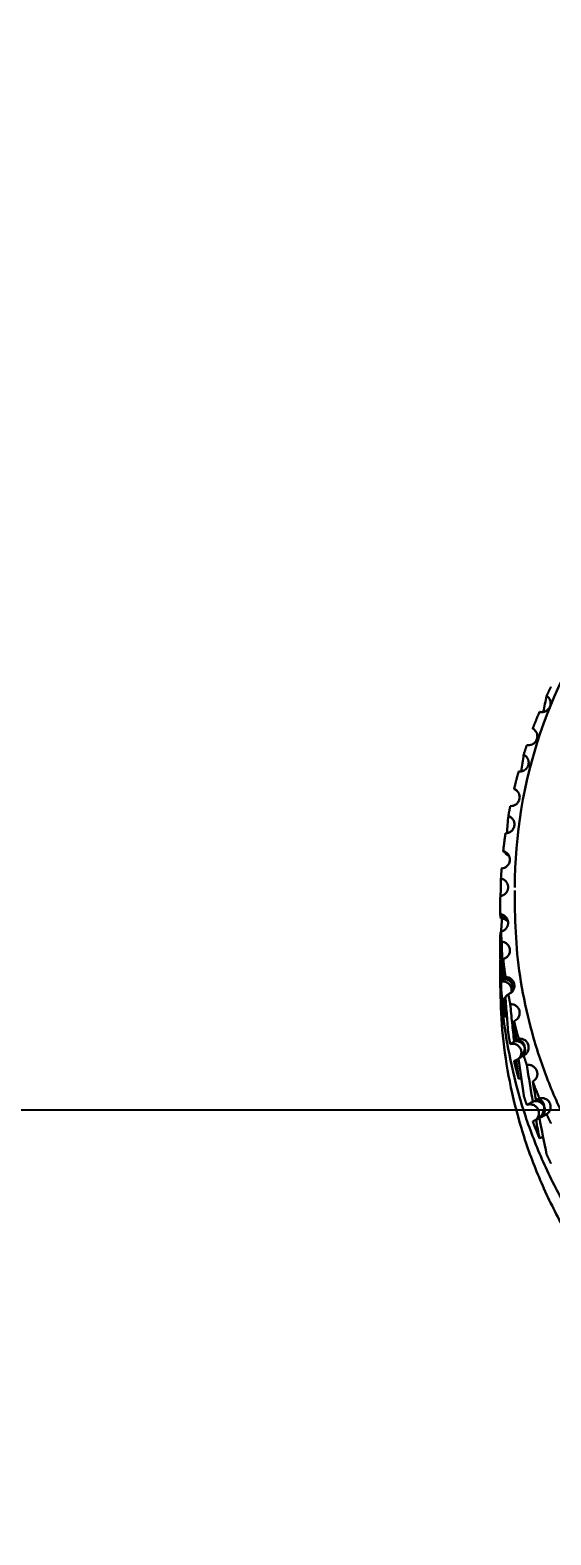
# Model space of a CAD drawing. Header units: millimetres. Extents: x 577 to 7172, y 252 to 2707.
# Drawn here: x 5008 to 5025.9, y 2105.4 to 2157.1 of the extents above; entities that cross this region are included whole.
import ezdxf

# ---------------------------------------------------------------- set-up
doc = ezdxf.new("R2010")
doc.units = ezdxf.units.MM
doc.header["$MEASUREMENT"] = 0
doc.layers.add('외형선(ISO)', color=7, linetype='Continuous', lineweight=30)
doc.layers.add('치수(ISO)', color=7, linetype='Continuous', lineweight=25)
doc.styles.add('굴림', font='')
doc.styles.get('굴림').set_extended_font_data('援대┝')
doc.dimstyles.new('기본값 (ISO)', dxfattribs={"dimscale": 10, "dimtxt": 3, "dimasz": 2.5, "dimexe": 3.175, "dimexo": 0, "dimgap": 0.762, "dimtad": 1, "dimtoh": 1, "dimdec": 0, "dimzin": 1, "dimdsep": 46, "dimtxsty": '굴림', "dimcen": 0.5, "dimazin": 0, "dimtfac": 1, "dimtdec": 4, "dimtix": 1, "dimtmove": 1, "dimatfit": 3, "dimfxl": 1, "dimtolj": 1, "dimtzin": 1, "dimarcsym": 0})

# ---------------------------------------------------------------- blocks, each defined once
blk = doc.blocks.new('*D1')
at = {"layer": 'Defpoints', "color": 0}
for p in [(4899.259, 2588.117), (4619.259, 2120.015), (5041.614, 2120.015)]:
    blk.add_point(p, dxfattribs=at)
at = {"layer": '치수(ISO)', "color": 0, "lineweight": -2}
for p, q in [((4899.259, 2588.117), (4587.509, 2588.117)), ((4619.259, 2563.117), (4619.259, 2145.015)), ((5041.614, 2120.015), (4587.509, 2120.015))]:
    blk.add_line(p, q, dxfattribs=at)
at = {"layer": '치수(ISO)', "color": 0}
for points in [[(4623.425, 2563.117), (4615.092, 2563.117), (4619.259, 2588.117)], [(4615.092, 2145.015), (4623.425, 2145.015), (4619.259, 2120.015)]]:
    blk.add_solid(points, dxfattribs=at)
at = {"layer": '치수(ISO)', "color": 0, "insert": (4596.639, 2354.066), "char_height": 30, "attachment_point": 5, "rotation": 90, "style": '굴림'}
blk.add_mtext('\\A1;468', dxfattribs=at)
blk = doc.blocks.new('*D14')
at = {"layer": 'Defpoints', "color": 0}
for p in [(5111.205, 2147.566), (4972.024, 2092.463)]:
    blk.add_point(p, dxfattribs=at)
at = {"layer": '치수(ISO)', "color": 0, "lineweight": -2}
for p, q in [((5041.614, 2115.015), (5041.614, 2125.015)), ((5036.614, 2120.015), (5046.614, 2120.015)), ((4902.29, 2064.855), (4948.779, 2083.261)), ((4877.29, 2064.855), (4902.29, 2064.855))]:
    blk.add_line(p, q, dxfattribs=at)
at = {"layer": '치수(ISO)', "color": 0}
blk.add_solid([(4950.313, 2079.387), (4947.245, 2087.135), (4972.024, 2092.463)], dxfattribs=at)
at = {"layer": '치수(ISO)', "color": 0, "insert": (4833.241, 2064.855), "char_height": 30, "attachment_point": 5, "style": '굴림'}
blk.add_mtext('\\A1;150', dxfattribs=at)

msp = doc.modelspace()

# ---------------------------------------------------------------- linework, layer by layer
at = {"layer": '외형선(ISO)'}
for p, q in [((5024.614, 2127.061), (5024.614, 2127.556)), ((5024.114, 2126.713), (5024.114, 2127.061)), ((5024.114, 2125.686), (5024.114, 2126.034)), ((5024.114, 2124.311), (5024.114, 2125.17))]:
    msp.add_line(p, q, dxfattribs=at)
msp.add_arc((5024.144, 2125.079), 0.298, 93.4232, 95.1257, dxfattribs=at)
for points, knots in [([(4966.614, 2122.455), (4966.614, 2130.417), (4967.955, 2138.48), (4973.071, 2153.461), (4976.875, 2160.58), (4986.442, 2173.121), (4992.324, 2178.701), (5005.413, 2187.648), (5012.785, 2191.124), (5024.235, 2194.446), (5028.154, 2195.251), (5032.114, 2195.75)], [0, 0, 0, 0, 2.423777, 2.423777, 4.811997, 4.811997, 7.200392, 7.200392, 9.591002, 9.591002, 10.780982, 10.780982, 10.780982, 10.780982]), ([(5024.614, 2127.662), (5024.614, 2129.452), (5024.913, 2131.265), (5026.058, 2134.653), (5026.919, 2136.27), (5029.081, 2139.122), (5030.412, 2140.39), (5031.967, 2141.457), (5032.04, 2141.507), (5032.114, 2141.556)], [0, 0, 0, 0, 0.544657, 0.544657, 1.086547, 1.086547, 1.627993, 1.627993, 1.654717, 1.654717, 1.654717, 1.654717]), ([(5025.705, 2134.243), (5025.725, 2134.23), (5025.744, 2134.216), (5025.777, 2134.182), (5025.791, 2134.163), (5025.823, 2134.108), (5025.836, 2134.07), (5025.847, 2133.992), (5025.844, 2133.954), (5025.825, 2133.877), (5025.807, 2133.84), (5025.758, 2133.775), (5025.728, 2133.748), (5025.669, 2133.713), (5025.644, 2133.702), (5025.591, 2133.689), (5025.566, 2133.685), (5025.54, 2133.685)], [-0.07883643, -0.07883643, -0.07883643, -0.07883643, -0.07170235, -0.07170235, -0.06454494, -0.06454494, -0.05243005, -0.05243005, -0.04075018, -0.04075018, -0.02834091, -0.02834091, -0.01619838, -0.01619838, -0.00778866, -0.00778866, -0.000001, -0.000001, -0.000001, -0.000001]), ([(5025.54, 2133.685), (5025.526, 2133.685), (5025.513, 2133.686), (5025.487, 2133.689), (5025.475, 2133.692), (5025.462, 2133.695)], [-0.007853341, -0.007853341, -0.007853341, -0.007853341, -0.003927204, -0.003927204, -0.000001, -0.000001, -0.000001, -0.000001]), ([(5025.229, 2133.117), (5025.252, 2133.105), (5025.273, 2133.091), (5025.31, 2133.056), (5025.327, 2133.037), (5025.362, 2132.982), (5025.376, 2132.945), (5025.39, 2132.868), (5025.389, 2132.829), (5025.372, 2132.751), (5025.356, 2132.713), (5025.309, 2132.647), (5025.28, 2132.618), (5025.22, 2132.58), (5025.193, 2132.568), (5025.137, 2132.552), (5025.109, 2132.549), (5025.082, 2132.549)], [-0.08112905, -0.08112905, -0.08112905, -0.08112905, -0.07349792, -0.07349792, -0.06579093, -0.06579093, -0.05377233, -0.05377233, -0.04201048, -0.04201048, -0.02959247, -0.02959247, -0.01734479, -0.01734479, -0.00832773, -0.00832773, -0.000001, -0.000001, -0.000001, -0.000001]), ([(5025.082, 2132.549), (5025.072, 2132.549), (5025.063, 2132.549), (5025.045, 2132.551), (5025.035, 2132.552), (5025.026, 2132.554)], [-0.005576419, -0.005576419, -0.005576419, -0.005576419, -0.002786481, -0.002786481, -0.000001, -0.000001, -0.000001, -0.000001]), ([(5024.588, 2131.046), (5024.617, 2131.036), (5024.643, 2131.021), (5024.691, 2130.983), (5024.712, 2130.961), (5024.752, 2130.902), (5024.767, 2130.865), (5024.783, 2130.788), (5024.783, 2130.748), (5024.768, 2130.67), (5024.752, 2130.632), (5024.707, 2130.564), (5024.678, 2130.535), (5024.619, 2130.496), (5024.591, 2130.482), (5024.534, 2130.466), (5024.505, 2130.462), (5024.477, 2130.462)], [-0.08486069, -0.08486069, -0.08486069, -0.08486069, -0.07576979, -0.07576979, -0.06646184, -0.06646184, -0.05436599, -0.05436599, -0.04250068, -0.04250068, -0.03009245, -0.03009245, -0.0178668, -0.0178668, -0.00857466, -0.00857466, -0.000001, -0.000001, -0.000001, -0.000001]), ([(5024.588, 2131.046), (5024.6, 2131.039), (5024.613, 2131.031), (5024.638, 2131.016), (5024.651, 2131.008), (5024.664, 2131)], [0.000001, 0.000001, 0.000001, 0.000001, 0.1024871, 0.1024871, 0.2049823, 0.2049823, 0.2049823, 0.2049823]), ([(5024.392, 2130.12), (5024.427, 2130.109), (5024.459, 2130.091), (5024.519, 2130.043), (5024.545, 2130.011), (5024.583, 2129.94), (5024.595, 2129.901), (5024.601, 2129.841), (5024.601, 2129.822), (5024.594, 2129.762), (5024.582, 2129.722), (5024.543, 2129.651), (5024.517, 2129.62), (5024.458, 2129.573), (5024.427, 2129.556), (5024.363, 2129.535), (5024.331, 2129.53), (5024.299, 2129.53)], [-0.08627656, -0.08627656, -0.08627656, -0.08627656, -0.07522031, -0.07522031, -0.06307128, -0.06307128, -0.0507749, -0.0507749, -0.04478692, -0.04478692, -0.03242456, -0.03242456, -0.02017954, -0.02017954, -0.00967105, -0.00967105, -0.000001, -0.000001, -0.000001, -0.000001]), ([(5024.299, 2129.53), (5024.298, 2129.53), (5024.298, 2129.53), (5024.296, 2129.53), (5024.295, 2129.53), (5024.295, 2129.53)], [-0.0004523432, -0.0004523432, -0.0004523432, -0.0004523432, -0.0002266716, -0.0002266716, -0.000001, -0.000001, -0.000001, -0.000001]), ([(5024.215, 2128.912), (5024.238, 2128.907), (5024.26, 2128.899), (5024.303, 2128.877), (5024.323, 2128.864), (5024.372, 2128.822), (5024.396, 2128.79), (5024.432, 2128.718), (5024.442, 2128.679), (5024.445, 2128.629), (5024.445, 2128.619), (5024.443, 2128.569), (5024.433, 2128.529), (5024.399, 2128.455), (5024.375, 2128.422), (5024.318, 2128.371), (5024.289, 2128.352), (5024.226, 2128.327), (5024.193, 2128.319), (5024.161, 2128.317)], [-0.08671119, -0.08671119, -0.08671119, -0.08671119, -0.07965798, -0.07965798, -0.07230759, -0.07230759, -0.06029534, -0.06029534, -0.04803844, -0.04803844, -0.04510748, -0.04510748, -0.03271628, -0.03271628, -0.02044106, -0.02044106, -0.00984634, -0.00984634, -0.000001, -0.000001, -0.000001, -0.000001]), ([(5024.215, 2128.912), (5024.221, 2128.906), (5024.227, 2128.9), (5024.239, 2128.887), (5024.246, 2128.88), (5024.252, 2128.873)], [0.000001, 0.000001, 0.000001, 0.000001, 0.1025074, 0.1025074, 0.2050094, 0.2050094, 0.2050094, 0.2050094]), ([(5024.358, 2128.832), (5024.348, 2128.838), (5024.337, 2128.845), (5024.316, 2128.854), (5024.308, 2128.857), (5024.292, 2128.863), (5024.284, 2128.866), (5024.275, 2128.868)], [0.21312042, 0.21312042, 0.21312042, 0.21312042, 0.23022523, 0.23022523, 0.23943142, 0.23943142, 0.24650297, 0.24650297, 0.24650297, 0.24650297]), ([(5024.293, 2128.833), (5024.308, 2128.82), (5024.324, 2128.806), (5024.357, 2128.778), (5024.374, 2128.764), (5024.393, 2128.75)], [0.000001, 0.000001, 0.000001, 0.000001, 0.2023551, 0.2023551, 0.4046826, 0.4046826, 0.4046826, 0.4046826]), ([(5024.117, 2126.75), (5024.116, 2126.744), (5024.115, 2126.738), (5024.114, 2126.725), (5024.114, 2126.719), (5024.114, 2126.713)], [0.000001, 0.000001, 0.000001, 0.000001, 0.1025074, 0.1025074, 0.2050094, 0.2050094, 0.2050094, 0.2050094]), ([(5024.117, 2126.675), (5024.119, 2126.663), (5024.121, 2126.65), (5024.129, 2126.625), (5024.133, 2126.612), (5024.139, 2126.599)], [0.0000005, 0.0000005, 0.0000005, 0.0000005, 0.2023541, 0.2023541, 0.4046821, 0.4046821, 0.4046821, 0.4046821]), ([(5024.375, 2126.523), (5024.363, 2126.545), (5024.347, 2126.566), (5024.302, 2126.612), (5024.27, 2126.635), (5024.216, 2126.659), (5024.196, 2126.665), (5024.156, 2126.673), (5024.136, 2126.675), (5024.117, 2126.675)], [-0.03168702, -0.03168702, -0.03168702, -0.03168702, -0.02384243, -0.02384243, -0.01215388, -0.01215388, -0.00588972, -0.00588972, -0.00000096, -0.00000096, -0.00000096, -0.00000096]), ([(5024.117, 2126.071), (5024.119, 2126.084), (5024.121, 2126.097), (5024.129, 2126.124), (5024.133, 2126.138), (5024.138, 2126.152)], [0.0000008, 0.0000008, 0.0000008, 0.0000008, 0.2024329, 0.2024329, 0.4049745, 0.4049745, 0.4049745, 0.4049745]), ([(5024.114, 2126.034), (5024.114, 2125.924), (5024.114, 2125.815), (5024.115, 2125.595), (5024.116, 2125.485), (5024.117, 2125.375)], [0.000001, 0.000001, 0.000001, 0.000001, 0.1025274, 0.1025274, 0.2050493, 0.2050493, 0.2050493, 0.2050493]), ([(5024.139, 2124.772), (5024.134, 2124.964), (5024.13, 2125.156), (5024.123, 2125.54), (5024.12, 2125.731), (5024.118, 2125.923)], [0.000001, 0.000001, 0.000001, 0.000001, 0.1793043, 0.1793043, 0.3586088, 0.3586088, 0.3586088, 0.3586088]), ([(5024.161, 2125.804), (5024.168, 2125.59), (5024.176, 2125.375), (5024.195, 2124.944), (5024.205, 2124.729), (5024.216, 2124.513)], [0.000001, 0.000001, 0.000001, 0.000001, 0.2022283, 0.2022283, 0.4043452, 0.4043452, 0.4043452, 0.4043452]), ([(5024.161, 2125.804), (5024.191, 2125.803), (5024.22, 2125.796), (5024.278, 2125.774), (5024.306, 2125.758), (5024.363, 2125.712), (5024.389, 2125.68), (5024.428, 2125.609), (5024.44, 2125.569), (5024.447, 2125.488), (5024.443, 2125.447), (5024.418, 2125.37), (5024.398, 2125.335), (5024.352, 2125.281), (5024.327, 2125.26), (5024.274, 2125.228), (5024.245, 2125.216), (5024.215, 2125.209)], [-0.08671861, -0.08671861, -0.08671861, -0.08671861, -0.07770477, -0.07770477, -0.06802197, -0.06802197, -0.05569855, -0.05569855, -0.04330836, -0.04330836, -0.03092168, -0.03092168, -0.0188076, -0.0188076, -0.00920279, -0.00920279, -0.000001, -0.000001, -0.000001, -0.000001]), ([(5024.252, 2124.552), (5024.246, 2124.661), (5024.239, 2124.771), (5024.227, 2124.99), (5024.221, 2125.099), (5024.215, 2125.209)], [0.000001, 0.000001, 0.000001, 0.000001, 0.1025219, 0.1025219, 0.2050472, 0.2050472, 0.2050472, 0.2050472]), ([(5024.295, 2124.592), (5024.287, 2124.585), (5024.28, 2124.579), (5024.266, 2124.565), (5024.259, 2124.559), (5024.252, 2124.552)], [0.000001, 0.000001, 0.000001, 0.000001, 0.1025074, 0.1025074, 0.2050094, 0.2050094, 0.2050094, 0.2050094]), ([(5024.295, 2124.592), (5024.325, 2124.592), (5024.355, 2124.588), (5024.415, 2124.57), (5024.444, 2124.556), (5024.504, 2124.514), (5024.532, 2124.485), (5024.575, 2124.417), (5024.589, 2124.378), (5024.602, 2124.299), (5024.601, 2124.26), (5024.584, 2124.182), (5024.567, 2124.145), (5024.525, 2124.086), (5024.502, 2124.063), (5024.45, 2124.026), (5024.422, 2124.011), (5024.392, 2124.002)], [-0.08672489, -0.08672489, -0.08672489, -0.08672489, -0.07769894, -0.07769894, -0.06789043, -0.06789043, -0.0557603, -0.0557603, -0.0434127, -0.0434127, -0.03145727, -0.03145727, -0.0192205, -0.0192205, -0.00945977, -0.00945977, -0.000001, -0.000001, -0.000001, -0.000001]), ([(5024.216, 2124.513), (5024.205, 2124.499), (5024.195, 2124.486), (5024.176, 2124.46), (5024.168, 2124.447), (5024.16, 2124.435)], [0.000001, 0.000001, 0.000001, 0.000001, 0.2023551, 0.2023551, 0.4046826, 0.4046826, 0.4046826, 0.4046826]), ([(5024.216, 2124.513), (5024.236, 2124.515), (5024.256, 2124.515), (5024.296, 2124.512), (5024.317, 2124.508), (5024.373, 2124.491), (5024.408, 2124.473), (5024.468, 2124.425), (5024.494, 2124.395), (5024.532, 2124.327), (5024.544, 2124.291), (5024.55, 2124.252), (5024.55, 2124.251), (5024.55, 2124.25)], [-0.04723914, -0.04723914, -0.04723914, -0.04723914, -0.04129012, -0.04129012, -0.03505045, -0.03505045, -0.02350028, -0.02350028, -0.01161068, -0.01161068, 0, 0, 0.00027374, 0.00027374, 0.00027374, 0.00027374]), ([(5024.55, 2124.25), (5024.55, 2124.251), (5024.55, 2124.252), (5024.549, 2124.275), (5024.545, 2124.298), (5024.535, 2124.342), (5024.527, 2124.364), (5024.486, 2124.453), (5024.435, 2124.504), (5024.358, 2124.538), (5024.337, 2124.545), (5024.304, 2124.551), (5024.294, 2124.552), (5024.278, 2124.552), (5024.273, 2124.553), (5024.263, 2124.552), (5024.258, 2124.552), (5024.252, 2124.552)], [-0.129384, -0.129384, -0.129384, -0.129384, -0.1287489, -0.1287489, -0.1081752, -0.1081752, -0.0875767, -0.0875767, -0.0233731, -0.0233731, -0.0084721, -0.0084721, -0.0036292, -0.0036292, -0.0017054, -0.0017054, -0.000001, -0.000001, -0.000001, -0.000001]), ([(5024.55, 2124.25), (5024.55, 2124.25), (5024.55, 2124.249), (5024.551, 2124.225), (5024.55, 2124.202), (5024.543, 2124.154), (5024.537, 2124.13), (5024.526, 2124.098), (5024.523, 2124.091), (5024.52, 2124.084)], [-0.00123062, -0.00123062, -0.00123062, -0.00123062, 0, 0, 0.04056423, 0.04056423, 0.08117973, 0.08117973, 0.09354473, 0.09354473, 0.09354473, 0.09354473]), ([(5024.528, 2124.092), (5024.533, 2124.105), (5024.538, 2124.118), (5024.547, 2124.151), (5024.55, 2124.171), (5024.553, 2124.21), (5024.552, 2124.229), (5024.55, 2124.249), (5024.55, 2124.25), (5024.55, 2124.25)], [0.03105261, 0.03105261, 0.03105261, 0.03105261, 0.03528934, 0.03528934, 0.04136241, 0.04136241, 0.0471827, 0.0471827, 0.04745535, 0.04745535, 0.04745535, 0.04745535]), ([(5024.215, 2123.834), (5024.221, 2123.84), (5024.227, 2123.847), (5024.239, 2123.86), (5024.246, 2123.867), (5024.252, 2123.873)], [0.000001, 0.000001, 0.000001, 0.000001, 0.1025326, 0.1025326, 0.2050688, 0.2050688, 0.2050688, 0.2050688]), ([(5024.296, 2123.88), (5024.295, 2123.88), (5024.294, 2123.88), (5024.288, 2123.878), (5024.281, 2123.877), (5024.27, 2123.875), (5024.266, 2123.875), (5024.259, 2123.874), (5024.256, 2123.874), (5024.252, 2123.873)], [0.24796729, 0.24796729, 0.24796729, 0.24796729, 0.24838081, 0.24838081, 0.25326956, 0.25326956, 0.25559637, 0.25559637, 0.25799147, 0.25799147, 0.25799147, 0.25799147]), ([(5024.252, 2123.873), (5024.259, 2123.764), (5024.266, 2123.655), (5024.28, 2123.436), (5024.287, 2123.327), (5024.294, 2123.217)], [0.000001, 0.000001, 0.000001, 0.000001, 0.1025274, 0.1025274, 0.2050493, 0.2050493, 0.2050493, 0.2050493]), ([(5024.293, 2123.913), (5024.308, 2123.927), (5024.324, 2123.941), (5024.357, 2123.971), (5024.374, 2123.986), (5024.392, 2124.002)], [0.000001, 0.000001, 0.000001, 0.000001, 0.2024334, 0.2024334, 0.4049747, 0.4049747, 0.4049747, 0.4049747]), ([(5024.393, 2122.622), (5024.374, 2122.837), (5024.357, 2123.052), (5024.324, 2123.483), (5024.308, 2123.698), (5024.293, 2123.913)], [0.000001, 0.000001, 0.000001, 0.000001, 0.2024117, 0.2024117, 0.4048476, 0.4048476, 0.4048476, 0.4048476]), ([(5024.458, 2123.659), (5024.49, 2123.661), (5024.523, 2123.658), (5024.588, 2123.641), (5024.62, 2123.626), (5024.683, 2123.583), (5024.711, 2123.553), (5024.755, 2123.485), (5024.77, 2123.446), (5024.783, 2123.367), (5024.782, 2123.327), (5024.765, 2123.25), (5024.749, 2123.214), (5024.709, 2123.157), (5024.688, 2123.136), (5024.641, 2123.1), (5024.615, 2123.086), (5024.588, 2123.076)], [-0.08672026, -0.08672026, -0.08672026, -0.08672026, -0.0770326, -0.0770326, -0.06642887, -0.06642887, -0.05417236, -0.05417236, -0.04176516, -0.04176516, -0.02982074, -0.02982074, -0.01774033, -0.01774033, -0.00876289, -0.00876289, -0.000001, -0.000001, -0.000001, -0.000001]), ([(5024.458, 2123.659), (5024.478, 2123.447), (5024.499, 2123.233), (5024.543, 2122.807), (5024.566, 2122.593), (5024.59, 2122.379)], [0.000001, 0.000001, 0.000001, 0.000001, 0.2022283, 0.2022283, 0.4043452, 0.4043452, 0.4043452, 0.4043452]), ([(5024.664, 2122.425), (5024.651, 2122.533), (5024.638, 2122.642), (5024.613, 2122.858), (5024.6, 2122.967), (5024.588, 2123.076)], [0.0000012, 0.0000012, 0.0000012, 0.0000012, 0.102522, 0.102522, 0.2050474, 0.2050474, 0.2050474, 0.2050474]), ([(5024.59, 2122.379), (5024.566, 2122.364), (5024.543, 2122.349), (5024.499, 2122.319), (5024.478, 2122.304), (5024.457, 2122.289)], [0.000001, 0.000001, 0.000001, 0.000001, 0.2023551, 0.2023551, 0.4046826, 0.4046826, 0.4046826, 0.4046826]), ([(5024.457, 2122.289), (5024.481, 2122.296), (5024.506, 2122.3), (5024.556, 2122.3), (5024.581, 2122.298), (5024.642, 2122.283), (5024.677, 2122.268), (5024.742, 2122.223), (5024.77, 2122.193), (5024.813, 2122.125), (5024.828, 2122.086), (5024.841, 2122.007), (5024.84, 2121.967), (5024.823, 2121.89), (5024.806, 2121.853), (5024.782, 2121.819), (5024.781, 2121.818), (5024.78, 2121.816)], [0.000001, 0.000001, 0.000001, 0.000001, 0.00751043, 0.00751043, 0.01494838, 0.01494838, 0.02643275, 0.02643275, 0.0386403, 0.0386403, 0.05102925, 0.05102925, 0.06299056, 0.06299056, 0.07514019, 0.07514019, 0.07568012, 0.07568012, 0.07568012, 0.07568012]), ([(5024.59, 2122.379), (5024.61, 2122.384), (5024.631, 2122.387), (5024.672, 2122.388), (5024.692, 2122.387), (5024.75, 2122.377), (5024.785, 2122.364), (5024.852, 2122.323), (5024.881, 2122.296), (5024.927, 2122.234), (5024.944, 2122.199), (5024.954, 2122.162), (5024.954, 2122.161), (5024.955, 2122.16)], [-0.04723711, -0.04723711, -0.04723711, -0.04723711, -0.04102347, -0.04102347, -0.03493204, -0.03493204, -0.02351644, -0.02351644, -0.01148211, -0.01148211, 0, 0, 0.00027507, 0.00027507, 0.00027507, 0.00027507]), ([(5024.745, 2122.473), (5024.731, 2122.465), (5024.717, 2122.457), (5024.69, 2122.441), (5024.677, 2122.433), (5024.664, 2122.425)], [0.000001, 0.000001, 0.000001, 0.000001, 0.1025075, 0.1025075, 0.2050094, 0.2050094, 0.2050094, 0.2050094]), ([(5024.955, 2122.16), (5024.954, 2122.161), (5024.954, 2122.162), (5024.952, 2122.214), (5024.939, 2122.266), (5024.881, 2122.365), (5024.835, 2122.403), (5024.766, 2122.424), (5024.748, 2122.429), (5024.717, 2122.43), (5024.707, 2122.43), (5024.691, 2122.429), (5024.685, 2122.429), (5024.675, 2122.427), (5024.67, 2122.426), (5024.664, 2122.425)], [-0.1288988, -0.1288988, -0.1288988, -0.1288988, -0.1282626, -0.1282626, -0.0800845, -0.0800845, -0.0231067, -0.0231067, -0.008967, -0.008967, -0.0039318, -0.0039318, -0.0018406, -0.0018406, -0.0000009, -0.0000009, -0.0000009, -0.0000009]), ([(5024.745, 2122.473), (5024.777, 2122.477), (5024.81, 2122.477), (5024.877, 2122.464), (5024.91, 2122.451), (5024.975, 2122.413), (5025.005, 2122.386), (5025.053, 2122.321), (5025.071, 2122.284), (5025.085, 2122.225), (5025.088, 2122.206), (5025.091, 2122.146), (5025.085, 2122.106), (5025.058, 2122.03), (5025.037, 2121.996), (5024.983, 2121.939), (5024.952, 2121.916), (5024.917, 2121.9)], [-0.0867299, -0.0867299, -0.0867299, -0.0867299, -0.07697231, -0.07697231, -0.06636415, -0.06636415, -0.05429476, -0.05429476, -0.04192245, -0.04192245, -0.03600616, -0.03600616, -0.0236948, -0.0236948, -0.01162961, -0.01162961, -0.000001, -0.000001, -0.000001, -0.000001]), ([(5024.955, 2122.16), (5024.955, 2122.16), (5024.955, 2122.159), (5024.957, 2122.105), (5024.948, 2122.046), (5024.905, 2121.937), (5024.877, 2121.892), (5024.843, 2121.854)], [-0.0012125, -0.0012125, -0.0012125, -0.0012125, 0, 0, 0.0938554, 0.0938554, 0.1726631, 0.1726631, 0.1726631, 0.1726631]), ([(5024.885, 2121.88), (5024.9, 2121.896), (5024.913, 2121.914), (5024.943, 2121.966), (5024.956, 2122.002), (5024.964, 2122.059), (5024.965, 2122.079), (5024.963, 2122.118), (5024.96, 2122.138), (5024.955, 2122.159), (5024.955, 2122.159), (5024.955, 2122.16)], [0.01692802, 0.01692802, 0.01692802, 0.01692802, 0.02367561, 0.02367561, 0.0351442, 0.0351442, 0.04110053, 0.04110053, 0.04720914, 0.04720914, 0.04748328, 0.04748328, 0.04748328, 0.04748328]), ([(5024.588, 2121.7), (5024.6, 2121.708), (5024.613, 2121.716), (5024.638, 2121.731), (5024.651, 2121.739), (5024.664, 2121.747)], [0.000001, 0.000001, 0.000001, 0.000001, 0.1025328, 0.1025328, 0.2050688, 0.2050688, 0.2050688, 0.2050688]), ([(5024.745, 2121.776), (5024.741, 2121.774), (5024.738, 2121.772), (5024.726, 2121.767), (5024.716, 2121.762), (5024.698, 2121.756), (5024.691, 2121.754), (5024.681, 2121.751), (5024.678, 2121.75), (5024.671, 2121.748), (5024.667, 2121.747), (5024.664, 2121.747)], [0.23025861, 0.23025861, 0.23025861, 0.23025861, 0.23453689, 0.23453689, 0.24356906, 0.24356906, 0.24836374, 0.24836374, 0.25064374, 0.25064374, 0.25298564, 0.25298564, 0.25298564, 0.25298564]), ([(5024.664, 2121.747), (5024.677, 2121.639), (5024.69, 2121.531), (5024.717, 2121.314), (5024.731, 2121.206), (5024.745, 2121.098)], [0.0000012, 0.0000012, 0.0000012, 0.0000012, 0.1025275, 0.1025275, 0.2050495, 0.2050495, 0.2050495, 0.2050495]), ([(5024.743, 2121.794), (5024.77, 2121.811), (5024.799, 2121.827), (5024.857, 2121.862), (5024.886, 2121.881), (5024.917, 2121.9)], [0.000001, 0.000001, 0.000001, 0.000001, 0.2024334, 0.2024334, 0.4049747, 0.4049747, 0.4049747, 0.4049747]), ([(5025.026, 2121.568), (5025.058, 2121.574), (5025.091, 2121.575), (5025.157, 2121.565), (5025.191, 2121.555), (5025.257, 2121.52), (5025.289, 2121.495), (5025.342, 2121.433), (5025.362, 2121.397), (5025.385, 2121.322), (5025.39, 2121.283), (5025.384, 2121.206), (5025.373, 2121.167), (5025.342, 2121.105), (5025.324, 2121.08), (5025.281, 2121.037), (5025.256, 2121.019), (5025.229, 2121.005)], [-0.08671858, -0.08671858, -0.08671858, -0.08671858, -0.07698437, -0.07698437, -0.06651336, -0.06651336, -0.05441892, -0.05441892, -0.04200152, -0.04200152, -0.03043113, -0.03043113, -0.01835363, -0.01835363, -0.00915688, -0.00915688, -0.000001, -0.000001, -0.000001, -0.000001]), ([(5025.026, 2121.568), (5025.059, 2121.359), (5025.092, 2121.149), (5025.161, 2120.729), (5025.196, 2120.519), (5025.233, 2120.309)], [0.000001, 0.000001, 0.000001, 0.000001, 0.2022283, 0.2022283, 0.4043452, 0.4043452, 0.4043452, 0.4043452]), ([(5024.745, 2121.098), (5024.769, 2121.107), (5024.794, 2121.112), (5024.824, 2121.115), (5024.829, 2121.115), (5024.834, 2121.115)], [0.000001, 0.000001, 0.000001, 0.000001, 0.007638103, 0.007638103, 0.009059149, 0.009059149, 0.009059149, 0.009059149]), ([(5025.343, 2120.366), (5025.324, 2120.472), (5025.305, 2120.579), (5025.267, 2120.792), (5025.248, 2120.898), (5025.229, 2121.005)], [0.0000028, 0.0000028, 0.0000028, 0.0000028, 0.1025231, 0.1025231, 0.205049, 0.205049, 0.205049, 0.205049]), ([(5025.233, 2120.309), (5025.196, 2120.29), (5025.161, 2120.271), (5025.091, 2120.234), (5025.058, 2120.216), (5025.025, 2120.198)], [0.000001, 0.000001, 0.000001, 0.000001, 0.2023551, 0.2023551, 0.4046826, 0.4046826, 0.4046826, 0.4046826]), ([(5025.025, 2120.198), (5025.048, 2120.208), (5025.073, 2120.214), (5025.123, 2120.221), (5025.147, 2120.221), (5025.209, 2120.215), (5025.245, 2120.203), (5025.314, 2120.167), (5025.346, 2120.142), (5025.398, 2120.08), (5025.417, 2120.044), (5025.435, 2119.987), (5025.439, 2119.967), (5025.446, 2119.908), (5025.442, 2119.867), (5025.419, 2119.791), (5025.401, 2119.756), (5025.362, 2119.709), (5025.347, 2119.694), (5025.331, 2119.682)], [0.000001, 0.000001, 0.000001, 0.000001, 0.00772745, 0.00772745, 0.01499106, 0.01499106, 0.02633669, 0.02633669, 0.03838224, 0.03838224, 0.05078092, 0.05078092, 0.05671273, 0.05671273, 0.06897539, 0.06897539, 0.08098653, 0.08098653, 0.08726914, 0.08726914, 0.08726914, 0.08726914]), ([(5025.462, 2120.426), (5025.442, 2120.416), (5025.422, 2120.406), (5025.382, 2120.386), (5025.362, 2120.376), (5025.343, 2120.366)], [0.000001, 0.000001, 0.000001, 0.000001, 0.1025079, 0.1025079, 0.2050094, 0.2050094, 0.2050094, 0.2050094]), ([(5025.622, 2120.137), (5025.622, 2120.137), (5025.622, 2120.138), (5025.619, 2120.194), (5025.605, 2120.247), (5025.544, 2120.34), (5025.497, 2120.37), (5025.43, 2120.379), (5025.414, 2120.38), (5025.387, 2120.377), (5025.379, 2120.376), (5025.365, 2120.373), (5025.361, 2120.371), (5025.352, 2120.369), (5025.348, 2120.368), (5025.343, 2120.366)], [-0.0011972, -0.0011972, -0.0011972, -0.0011972, 0, 0, 0.0977706, 0.0977706, 0.2063436, 0.2063436, 0.2301402, 0.2301402, 0.238926, 0.238926, 0.2425287, 0.2425287, 0.2456928, 0.2456928, 0.2456928, 0.2456928]), ([(5025.622, 2120.137), (5025.622, 2120.136), (5025.622, 2120.135), (5025.624, 2120.078), (5025.614, 2120.012), (5025.577, 2119.917), (5025.537, 2119.823), (5025.438, 2119.739), (5025.42, 2119.726), (5025.392, 2119.709), (5025.384, 2119.705), (5025.37, 2119.698), (5025.365, 2119.696), (5025.354, 2119.691), (5025.348, 2119.69), (5025.343, 2119.688)], [-0.2237166, -0.2237166, -0.2237166, -0.2237166, -0.2219958, -0.2219958, -0.0770438, -0.0770438, -0.0165377, -0.0165377, -0.0067687, -0.0067687, -0.0035844, -0.0035844, -0.0017662, -0.0017662, -0.0000016, -0.0000016, -0.0000016, -0.0000016]), ([(5025.462, 2120.426), (5025.494, 2120.435), (5025.527, 2120.438), (5025.594, 2120.433), (5025.628, 2120.425), (5025.696, 2120.396), (5025.729, 2120.373), (5025.785, 2120.316), (5025.808, 2120.281), (5025.837, 2120.208), (5025.844, 2120.17), (5025.844, 2120.092), (5025.837, 2120.052), (5025.809, 2119.987), (5025.794, 2119.961), (5025.754, 2119.915), (5025.731, 2119.895), (5025.705, 2119.879)], [-0.08672596, -0.08672596, -0.08672596, -0.08672596, -0.07682153, -0.07682153, -0.06647129, -0.06647129, -0.05455952, -0.05455952, -0.0421794, -0.0421794, -0.0305909, -0.0305909, -0.0184024, -0.0184024, -0.00922988, -0.00922988, -0.000001, -0.000001, -0.000001, -0.000001]), ([(5025.509, 2119.773), (5025.525, 2119.784), (5025.541, 2119.797), (5025.583, 2119.838), (5025.606, 2119.871), (5025.635, 2119.942), (5025.643, 2119.979), (5025.645, 2120.056), (5025.638, 2120.096), (5025.623, 2120.135), (5025.622, 2120.136), (5025.622, 2120.137)], [0.00569855, 0.00569855, 0.00569855, 0.00569855, 0.01173512, 0.01173512, 0.02364131, 0.02364131, 0.03497617, 0.03497617, 0.04723223, 0.04723223, 0.04750759, 0.04750759, 0.04750759, 0.04750759]), ([(5025.23, 2119.629), (5025.248, 2119.639), (5025.267, 2119.649), (5025.305, 2119.668), (5025.324, 2119.678), (5025.343, 2119.688)], [0.000001, 0.000001, 0.000001, 0.000001, 0.1025332, 0.1025332, 0.2050688, 0.2050688, 0.2050688, 0.2050688]), ([(5025.343, 2119.688), (5025.362, 2119.582), (5025.382, 2119.476), (5025.422, 2119.264), (5025.442, 2119.158), (5025.462, 2119.052)], [0.0000028, 0.0000028, 0.0000028, 0.0000028, 0.1025287, 0.1025287, 0.2050511, 0.2050511, 0.2050511, 0.2050511]), ([(5025.458, 2119.747), (5025.498, 2119.768), (5025.539, 2119.789), (5025.621, 2119.833), (5025.663, 2119.855), (5025.705, 2119.879)], [0.000001, 0.000001, 0.000001, 0.000001, 0.2024334, 0.2024334, 0.4049748, 0.4049748, 0.4049748, 0.4049748]), ([(5025.462, 2119.052), (5025.485, 2119.063), (5025.509, 2119.072), (5025.552, 2119.081), (5025.57, 2119.083), (5025.588, 2119.083)], [0.000001, 0.000001, 0.000001, 0.000001, 0.0077376, 0.0077376, 0.01315447, 0.01315447, 0.01315447, 0.01315447])]:
    msp.add_open_spline(points, degree=3, knots=knots, dxfattribs=at)
for points, weights in [([(5025.856, 2134.558), (5025.779, 2134.401), (5025.705, 2134.243)], [0.878024631237, 0.879530821855, 0.881129717628]), ([(5025.462, 2133.695), (5025.34, 2133.408), (5025.229, 2133.117)], [0.886913323101, 0.890089733463, 0.893568589965]), ([(5025.026, 2132.554), (5024.97, 2132.388), (5024.917, 2132.222)], [0.900585424427, 0.902728586208, 0.904969407861]), ([(5024.745, 2131.649), (5024.661, 2131.349), (5024.588, 2131.046)], [0.912994281388, 0.917364213392, 0.922055410867]), ([(5024.745, 2131.649), (5024.766, 2131.646), (5024.787, 2131.646)], [0.888121234812, 0.875929146831, 0.86803721157]), ([(5024.458, 2130.462), (5024.423, 2130.291), (5024.392, 2130.12)], [0.931459342771, 0.934314165423, 0.93727360155]), ([(5024.458, 2130.462), (5024.467, 2130.462), (5024.477, 2130.462)], [0.854911448766, 0.853856274806, 0.853620942078]), ([(5024.295, 2129.53), (5024.249, 2129.222), (5024.215, 2128.912)], [0.947819645143, 0.953539791986, 0.959607041618]), ([(5024.275, 2128.868), (5024.263, 2128.871), (5024.252, 2128.873)], [0.860995002145, 0.864081684234, 0.868448681246]), ([(5024.161, 2128.317), (5024.148, 2128.143), (5024.138, 2127.969)], [0.971735485164, 0.975406298305, 0.979191129303]), ([(5024.373, 2126.532), (5024.286, 2126.703), (5024.114, 2126.713)], [0.900571983673, 0.794141597125, 0.928624994652]), ([(5024.138, 2126.152), (5024.148, 2125.978), (5024.161, 2125.804)], [0.979191128207, 0.97540629723, 0.97173548411]), ([(5024.174, 2126.598), (5024.156, 2126.376), (5024.143, 2126.153)], [0.968166953953, 0.972777551561, 0.9775736212]), ([(5024.114, 2125.686), (5024.114, 2125.531), (5024.117, 2125.375)], [1, 0.996282450648, 0.992659271341]), ([(5024.117, 2126.071), (5024.117, 2125.997), (5024.118, 2125.923)], [0.983356276551, 0.986588546586, 0.989901304581]), ([(5024.215, 2125.209), (5024.249, 2124.9), (5024.295, 2124.592)], [0.959607041721, 0.953539792085, 0.947819645239]), ([(5024.139, 2124.772), (5024.148, 2124.603), (5024.16, 2124.435)], [0.979080700031, 0.975407524058, 0.971841832437]), ([(5024.215, 2123.834), (5024.249, 2123.525), (5024.294, 2123.217)], [0.959595943559, 0.953540041193, 0.947829980685]), ([(5024.392, 2124.002), (5024.423, 2123.83), (5024.458, 2123.659)], [0.937273599672, 0.934314163584, 0.93145934097]), ([(5024.588, 2123.076), (5024.661, 2122.773), (5024.745, 2122.473)], [0.922055410718, 0.917364213249, 0.912994281251]), ([(5024.393, 2122.622), (5024.423, 2122.455), (5024.457, 2122.289)], [0.937187316844, 0.934315403872, 0.93154210978]), ([(5024.588, 2121.7), (5024.661, 2121.398), (5024.745, 2121.098)], [0.922046839872, 0.917364463989, 0.913002186511]), ([(5024.917, 2121.9), (5024.97, 2121.733), (5025.026, 2121.568)], [0.904969406982, 0.902728585351, 0.900585423591]), ([(5025.229, 2121.005), (5025.34, 2120.713), (5025.462, 2120.426)], [0.893568589725, 0.890089733235, 0.886913322884]), ([(5024.918, 2120.52), (5024.97, 2120.358), (5025.025, 2120.198)], [0.904904122535, 0.902729831691, 0.900647604591]), ([(5025.23, 2119.629), (5025.34, 2119.339), (5025.462, 2119.052)], [0.893562241799, 0.890089985311, 0.886919076269]), ([(5025.705, 2119.879), (5025.779, 2119.72), (5025.856, 2119.563)], [0.881129717634, 0.87953082186, 0.878024631242]), ([(5025.707, 2118.499), (5025.779, 2118.345), (5025.854, 2118.193)], [0.881083170869, 0.87953207166, 0.878068365402])]:
    msp.add_rational_spline(points, weights, degree=2, dxfattribs=at)
for points in [[(5025.705, 2134.243), (5025.667, 2134.059), (5025.63, 2133.875), (5025.593, 2133.69)], [(5024.917, 2132.222), (5024.889, 2132.032), (5024.862, 2131.841), (5024.836, 2131.65)], [(5024.664, 2131), (5024.667, 2130.999), (5024.67, 2130.998), (5024.673, 2130.997)], [(5024.392, 2130.12), (5024.375, 2129.925), (5024.359, 2129.729), (5024.344, 2129.533)], [(5024.295, 2128.862), (5024.295, 2128.853), (5024.294, 2128.843), (5024.293, 2128.833)], [(5024.293, 2128.833), (5024.323, 2128.83), (5024.352, 2128.821), (5024.379, 2128.809)], [(5024.393, 2128.75), (5024.401, 2128.749), (5024.409, 2128.748), (5024.417, 2128.746)], [(5024.138, 2127.969), (5024.134, 2127.771), (5024.129, 2127.572), (5024.126, 2127.373)], [(5024.117, 2126.712), (5024.117, 2126.7), (5024.117, 2126.688), (5024.117, 2126.675)], [(5024.114, 2126.034), (5024.115, 2126.034), (5024.116, 2126.034), (5024.117, 2126.034)], [(5024.294, 2123.217), (5024.311, 2123.221), (5024.327, 2123.223), (5024.344, 2123.224)], [(5024.918, 2120.52), (5024.856, 2120.944), (5024.798, 2121.368), (5024.743, 2121.794)], [(5024.745, 2121.777), (5024.744, 2121.776), (5024.744, 2121.776), (5024.743, 2121.775)], [(5025.707, 2118.499), (5025.621, 2118.914), (5025.538, 2119.33), (5025.458, 2119.747)]]:
    msp.add_open_spline(points, degree=3, dxfattribs=at)
for points, weights, knots in [([(5024.787, 2131.646), (5024.962, 2131.646), (5025.05, 2131.8), (5025.199, 2132.063), (5024.938, 2132.211), (5024.928, 2132.217), (5024.917, 2132.222)], [0.869731232623, 0.804879063553, 1, 0.707106781187, 1, 0.983421785846, 0.968720277378], [3.665949, 3.665949, 3.665949, 4.712389, 4.712389, 6.283185, 6.283185, 6.372095, 6.372095, 6.372095]), ([(5024.117, 2127.372), (5024.123, 2127.373), (5024.129, 2127.373), (5024.426, 2127.418), (5024.381, 2127.717), (5024.349, 2127.93), (5024.138, 2127.969)], [0.984029038002, 0.99178405352, 1, 0.707106781187, 1, 0.772058493669, 0.898903830946], [3.09753, 3.09753, 3.09753, 3.141593, 3.141593, 4.712389, 4.712389, 5.934847, 5.934847, 5.934847]), ([(5024.117, 2127.372), (5024.114, 2127.216), (5024.114, 2127.061), (5024.114, 2126.905), (5024.117, 2126.75)], [0.99264612304, 0.996275705106, 1, 0.996275705106, 0.99264612304], [6.26321179, 6.26321179, 6.26321179, 6.28318531, 6.28318531, 6.30315883, 6.30315883, 6.30315883]), ([(5024.138, 2126.152), (5024.349, 2126.192), (5024.381, 2126.405), (5024.426, 2126.704), (5024.129, 2126.748), (5024.123, 2126.749), (5024.117, 2126.75)], [0.898914263827, 0.772049120246, 1, 0.707106781187, 1, 0.99179347946, 0.984046832861], [3.489881, 3.489881, 3.489881, 4.712389, 4.712389, 6.283185, 6.283185, 6.327197, 6.327197, 6.327197]), ([(5024.614, 2127.061), (5024.614, 2110.314), (5041.614, 2110.314), (5058.614, 2110.314), (5058.614, 2127.061)], [1, 0.707106781187, 1, 0.707106781187, 1], [0, 0, 0, 1.570796, 1.570796, 3.141593, 3.141593, 3.141593]), ([(5024.382, 2126.482), (5024.309, 2126.578), (5024.189, 2126.596), (5024.164, 2126.6), (5024.139, 2126.599)], [0.8536335662, 0.856979969904, 1, 0.965996907424, 0.939888912655], [5.516164, 5.516164, 5.516164, 6.2831853, 6.2831853, 6.4655451, 6.4655451, 6.4655451]), ([(5024.116, 2125.428), (5024.114, 2125.299), (5024.114, 2125.17), (5024.114, 2107.931), (5041.614, 2107.931), (5059.114, 2107.931), (5059.114, 2125.17), (5059.114, 2125.299), (5059.112, 2125.428)], [0.993890013821, 0.996912459533, 1, 0.707106781187, 1, 0.707106781187, 1, 0.996912459531, 0.993890013818], [3.125034, 3.125034, 3.125034, 3.141593, 3.141593, 4.712389, 4.712389, 6.283185, 6.283185, 6.299744, 6.299744, 6.299744]), ([(5024.114, 2124.311), (5024.114, 2107.071), (5041.614, 2107.071), (5059.114, 2107.071), (5059.114, 2124.311)], [1, 0.707106781187, 1, 0.707106781187, 1], [3.141593, 3.141593, 3.141593, 4.712389, 4.712389, 6.283185, 6.283185, 6.283185]), ([(5024.495, 2124.059), (5024.513, 2124.132), (5024.496, 2124.205), (5024.432, 2124.474), (5024.16, 2124.435)], [0.872784626823, 0.906622678704, 1, 0.725100820068, 0.966222867486], [4.211603, 4.211603, 4.211603, 4.712389, 4.712389, 6.186683, 6.186683, 6.186683]), ([(4966.614, 2120.015), (4966.614, 2046.13), (5041.614, 2046.13), (5116.614, 2046.13), (5116.614, 2120.015)], [1, 0.707106781187, 1, 0.707106781187, 1], [3.141593, 3.141593, 3.141593, 4.712389, 4.712389, 6.283185, 6.283185, 6.283185]), ([(5025.622, 2120.137), (5025.603, 2120.185), (5025.568, 2120.224), (5025.429, 2120.384), (5025.233, 2120.309)], [0.89737854224, 0.933666091618, 1, 0.775061925735, 0.89562271593], [4.356638, 4.356638, 4.356638, 4.712389, 4.712389, 5.91874, 5.91874, 5.91874])]:
    msp.add_rational_spline(points, weights, degree=2, knots=knots, dxfattribs=at)

# ---------------------------------------------------------------- dimensions: what is measured, and where the dimension line sits
at = {"layer": '치수(ISO)'}
dim = msp.add_linear_dim(base=(4619.259, 2120.015), p1=(4899.259, 2588.117), p2=(5041.614, 2120.015), angle=90, dimstyle='기본값 (ISO)', dxfattribs=at)
dim.commit()
dim.dimension.update_dxf_attribs({"geometry": '*D1', "text_midpoint": (4596.639, 2354.066)})
dim = msp.add_diameter_dim_2p(p1=(5111.205, 2147.566), p2=(4972.024, 2092.463), text='150', dimstyle='기본값 (ISO)', override={"dimtad": 0, "dimtofl": 0}, dxfattribs=at)
dim.commit()
dim.dimension.update_dxf_attribs({"geometry": '*D14', "text_midpoint": (4902.29, 2064.855), "dimtype": 163})

doc.saveas('drawing.dxf')
